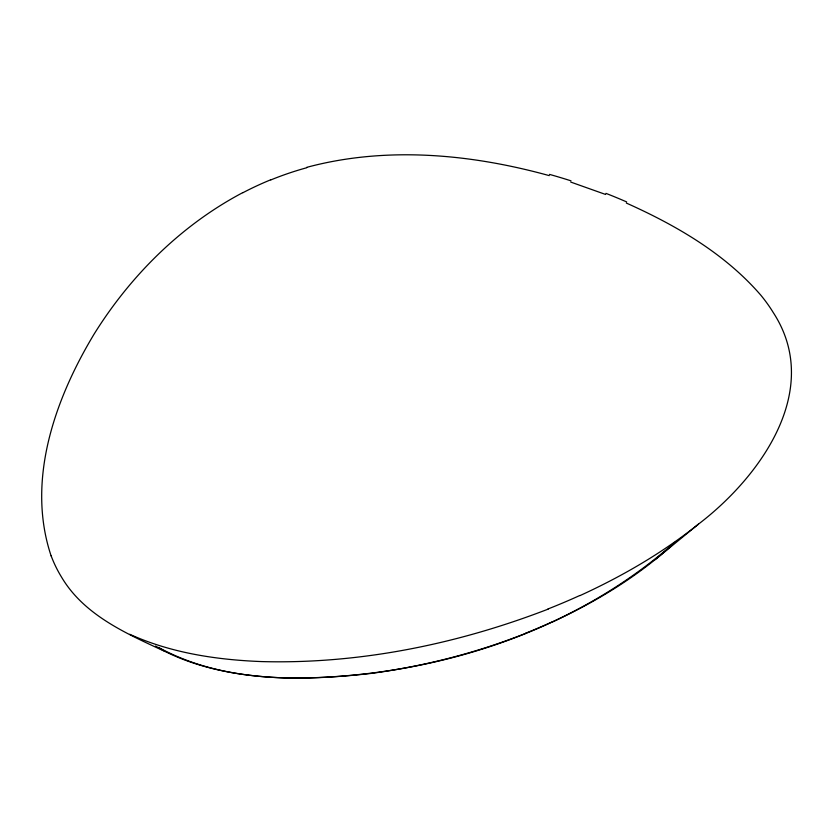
<?xml version="1.0" encoding="UTF-8"?>
<svg xmlns="http://www.w3.org/2000/svg" width="833" height="833" viewBox="0 0 833 833"><rect width="100%" height="100%" fill="white"/><g stroke="black" fill="none" stroke-linecap="round" stroke-linejoin="round"><path stroke-width="1.25" d="M674.897 542.293C570.865 634.33 429.13 677.916 291.467 678.124C250.556 677.208 208.937 671.471 171.379 654.457C131.218 635.548 85.414 617.42 61.58 577.196A157.406 137.289 -45 0 1 51.125 555.83M672.085 545.167C636.901 576.998 595.866 601.842 552.925 621.72M655.175 559.62L698.439 524.155C760.071 477.142 823.514 389.875 773.263 312.562A115.069 66.775 36.5 0 0 760.914 295.299C724.918 253.576 676.084 225.327 626.322 203.044M698.439 524.155C662.308 553.039 621.991 576.384 579.997 595.605M242.861 192.59C181.542 224.9 130.708 275.369 94.181 333.971C54.947 399.038 25.948 480.516 51.105 555.84M525.8 633.33C476.455 652.885 424.674 666.077 372.112 673.303C300.828 681.404 223.327 682.758 158.603 647.449M548.156 609.121C457.098 644.253 359.356 664.213 261.531 661.579C216.57 659.851 170.994 652.978 129.729 634.277M306.659 167.371C386.148 145.994 470.76 153.938 549.28 175.628M570.72 182.063L605.653 194.474M164.872 651.302L155.469 646.075M552.779 621.616A354.973 182.271 -10.6 0 1 525.675 633.205M579.81 595.491A407.983 199.878 -10.5 0 1 547.999 608.975M242.924 192.704A359.679 343.113 71.6 0 1 270.798 179.751M270.86 179.918A345.435 329.753 70.2 0 1 306.763 167.735M549.499 174.389A643.659 585.703 61.6 0 1 570.99 180.834M605.935 193.36A539.805 466.678 47 0 1 626.666 201.93"/></g></svg>
